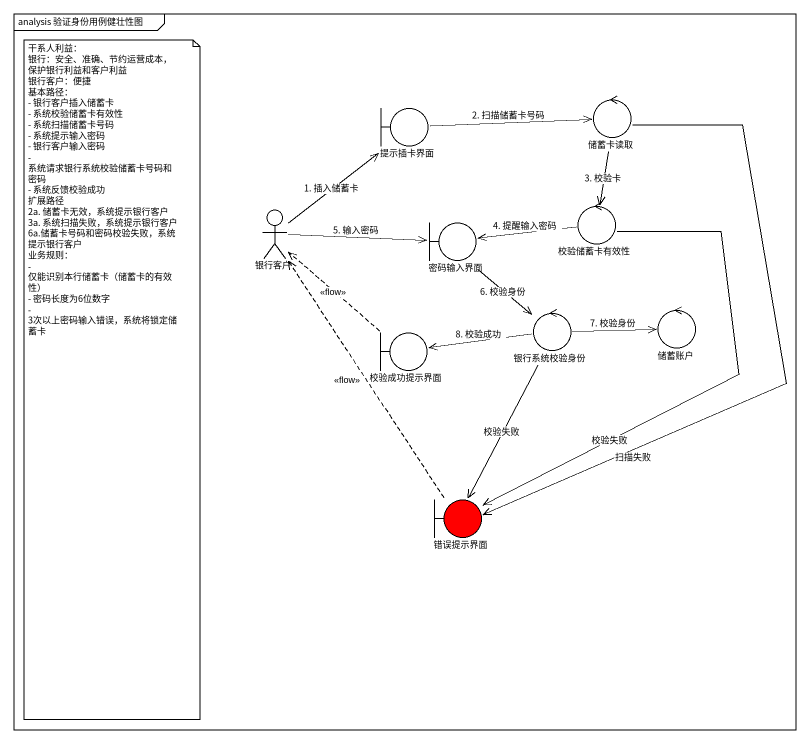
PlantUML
@startuml
mainframe analysis 验证身份用例健壮性图
control 储蓄卡读取
boundary 提示插卡界面
actor 银行客户
boundary 密码输入界面
control 校验储蓄卡有效性
boundary 校验成功提示界面
control 银行系统校验身份
control 储蓄账户
boundary 错误提示界面 #FF0000
储蓄卡读取 --> 校验储蓄卡有效性 : 3. 校验卡
储蓄卡读取 --> 错误提示界面 : 扫描失败
提示插卡界面 -right-> 储蓄卡读取 : 2. 扫描储蓄卡号码
银行客户 -up-> 提示插卡界面 : 1. 插入储蓄卡
银行客户 -right-> 密码输入界面 : 5. 输入密码
密码输入界面 --> 银行系统校验身份 : 6. 校验身份
校验储蓄卡有效性 -left-> 密码输入界面 : 4. 提醒输入密码
校验储蓄卡有效性 --> 错误提示界面 : 校验失败
校验成功提示界面 .up.> 银行客户 : <<flow>>
银行系统校验身份 -left-> 校验成功提示界面 : 8. 校验成功
银行系统校验身份 -right-> 储蓄账户 : 7. 校验身份
银行系统校验身份 --> 错误提示界面 : 校验失败
错误提示界面 .up.> 银行客户 : <<flow>>
note as N1
  干系人利益：
  银行：安全、准确、节约运营成本，保护银行利益和客户利益
  银行客户：便捷
  基本路径：
  - 银行客户插入储蓄卡
  - 系统校验储蓄卡有效性
  - 系统扫描储蓄卡号码
  - 系统提示输入密码
  - 银行客户输入密码
  - 系统请求银行系统校验储蓄卡号码和密码
  - 系统反馈校验成功
  扩展路径
  2a. 储蓄卡无效，系统提示银行客户
  3a. 系统扫描失败，系统提示银行客户
  6a.储蓄卡号码和密码校验失败，系统提示银行客户
  业务规则：
  - 仅能识别本行储蓄卡（储蓄卡的有效性）
  - 密码长度为6位数字
  - 3次以上密码输入错误，系统将锁定储蓄卡
end note
@enduml
